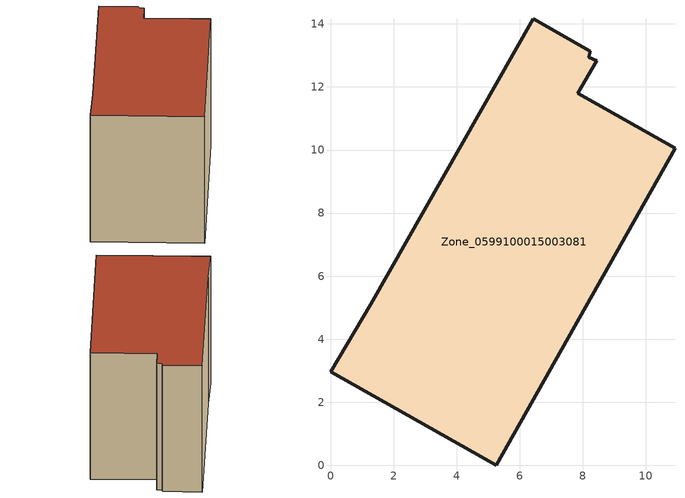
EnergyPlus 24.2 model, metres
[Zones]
Zone_0599100015003081
 floor ground (C_G): 8.19,12.94 8.44,12.83 7.84,11.8 10.92,10.05 5.25,0 0,2.98 1.28,5.11 6.42,14.17 8.23,13.13 z1.18
 wall outside (C_F): 8.23,13.13 6.42,14.17 1.28,5.11 0,2.98 5.25,0 10.92,10.05 7.84,11.8 8.44,12.83 8.19,12.94 8.23,13.13 z1.18:8.61
 roof outside (C_R): 8.44,12.83 8.19,12.94 8.23,13.13 6.42,14.17 1.28,5.11 0,2.98 5.25,0 10.92,10.05 7.84,11.8 z8.61
[BUILDING]
Pand.0599100015003081: North Axis=0; Terrain=City; Loads Convergence Tolerance Value=0.04; Temperature Convergence Tolerance Value=0.4; Solar Distribution=FullExterior; Maximum Number of Warmup Days=25; Minimum Number of Warmup Days=1
[Site:Location]
Rotterdam.The.Hague.AP_ZH_NLD Design_Conditions: Latitude=51.96; Longitude=4.45; Time Zone=1; Elevation=-4.5
[SITE:GROUNDTEMPERATURE:BUILDINGSURFACE]
18, 18, 18, 18, 18, 18, 18, 18, 18, 18, 18, 18
[MATERIAL] Thermal Absorptance=0.9; Solar Absorptance=0.7; Visible Absorptance=0.7
Name | Roughness | Thickness | Conductivity | Density | Specific Heat
G.TC.1975-1991 | MediumSmooth | 0.15 | 0.288461 | 540 | 1210
F.TC.1975-1991 | Rough | 0.3 | 0.230769 | 1920 | 840
R.TC.1975-1991 | MediumRough | 0.2 | 0.153846 | 1500 | 1000
[CONSTRUCTION]
C_G: G.TC.1975-1991
C_F: F.TC.1975-1991
C_R: R.TC.1975-1991
[ZONE]
Zone_0599100015003081: Type=1; Multiplier=1; Ceiling Height=Autocalculate; Volume=Autocalculate; Floor Area=autocalculate; Part of Total Floor Area=Yes
[ZONEINFILTRATION:DESIGNFLOWRATE]
Infil_Zone_0599100015003081: Zone or ZoneList or Space or SpaceList=Zone_0599100015003081; Schedule=AlwaysOn; Design Flow Rate Calculation Method=Flow/Area; Flow Rate per Floor Area=0.003; Constant Term Coefficient=1; Temperature Term Coefficient=0; Velocity Term Coefficient=0; Velocity Squared Term Coefficient=0
[HVACTEMPLATE:ZONE:IDEALLOADSAIRSYSTEM]
Zone_0599100015003081: Maximum Heating Supply Air Temperature=50; Minimum Cooling Supply Air Temperature=13; Maximum Heating Supply Air Humidity Ratio=0.0156; Minimum Cooling Supply Air Humidity Ratio=0.0077; Heating Limit=NoLimit; Cooling Limit=NoLimit; Dehumidification Control Type=ConstantSensibleHeatRatio; Cooling Sensible Heat Ratio=0.7; Dehumidification Setpoint=60; Humidification Control Type=None; Humidification Setpoint=30; Outdoor Air Method=None; Outdoor Air Flow Rate per Person=0.00944; Outdoor Air Flow Rate per Zone Floor Area=0; Outdoor Air Flow Rate per Zone=0; Demand Controlled Ventilation Type=None; Outdoor Air Economizer Type=NoEconomizer; Heat Recovery Type=None; Sensible Heat Recovery Effectiveness=0.7; Latent Heat Recovery Effectiveness=0.65
[ZONECONTROL:THERMOSTAT]
ThermostatControl_Zone_0599100015003081: Zone or ZoneList=Zone_0599100015003081; Control Type Schedule=DualSetpointControlType; Control 1=Thermostat_Zone_0599100015003081; Temperature Difference Between Cutout And Setpoint=0
[THERMOSTATSETPOINT:DUALSETPOINT]
Thermostat_Zone_0599100015003081: Heating Setpoint Temperature Schedule=HeatingSetpoint_Zone_0599100015003081; Cooling Setpoint Temperature Schedule=CoolingSetpoint_Zone_0599100015003081
[SCHEDULE:COMPACT]
HeatingSetpoint_Zone_0599100015003081: Through: 12/31, For: AllDays, Until: 24:00, 21
CoolingSetpoint_Zone_0599100015003081: Through: 12/31, For: AllDays, Until: 24:00, 24
DualSetpointControlType: Through: 12/31, For: AllDays, Until: 24:00, 4
AlwaysOn: Through: 12/31, For: AllDays, Until: 24:00, 1
